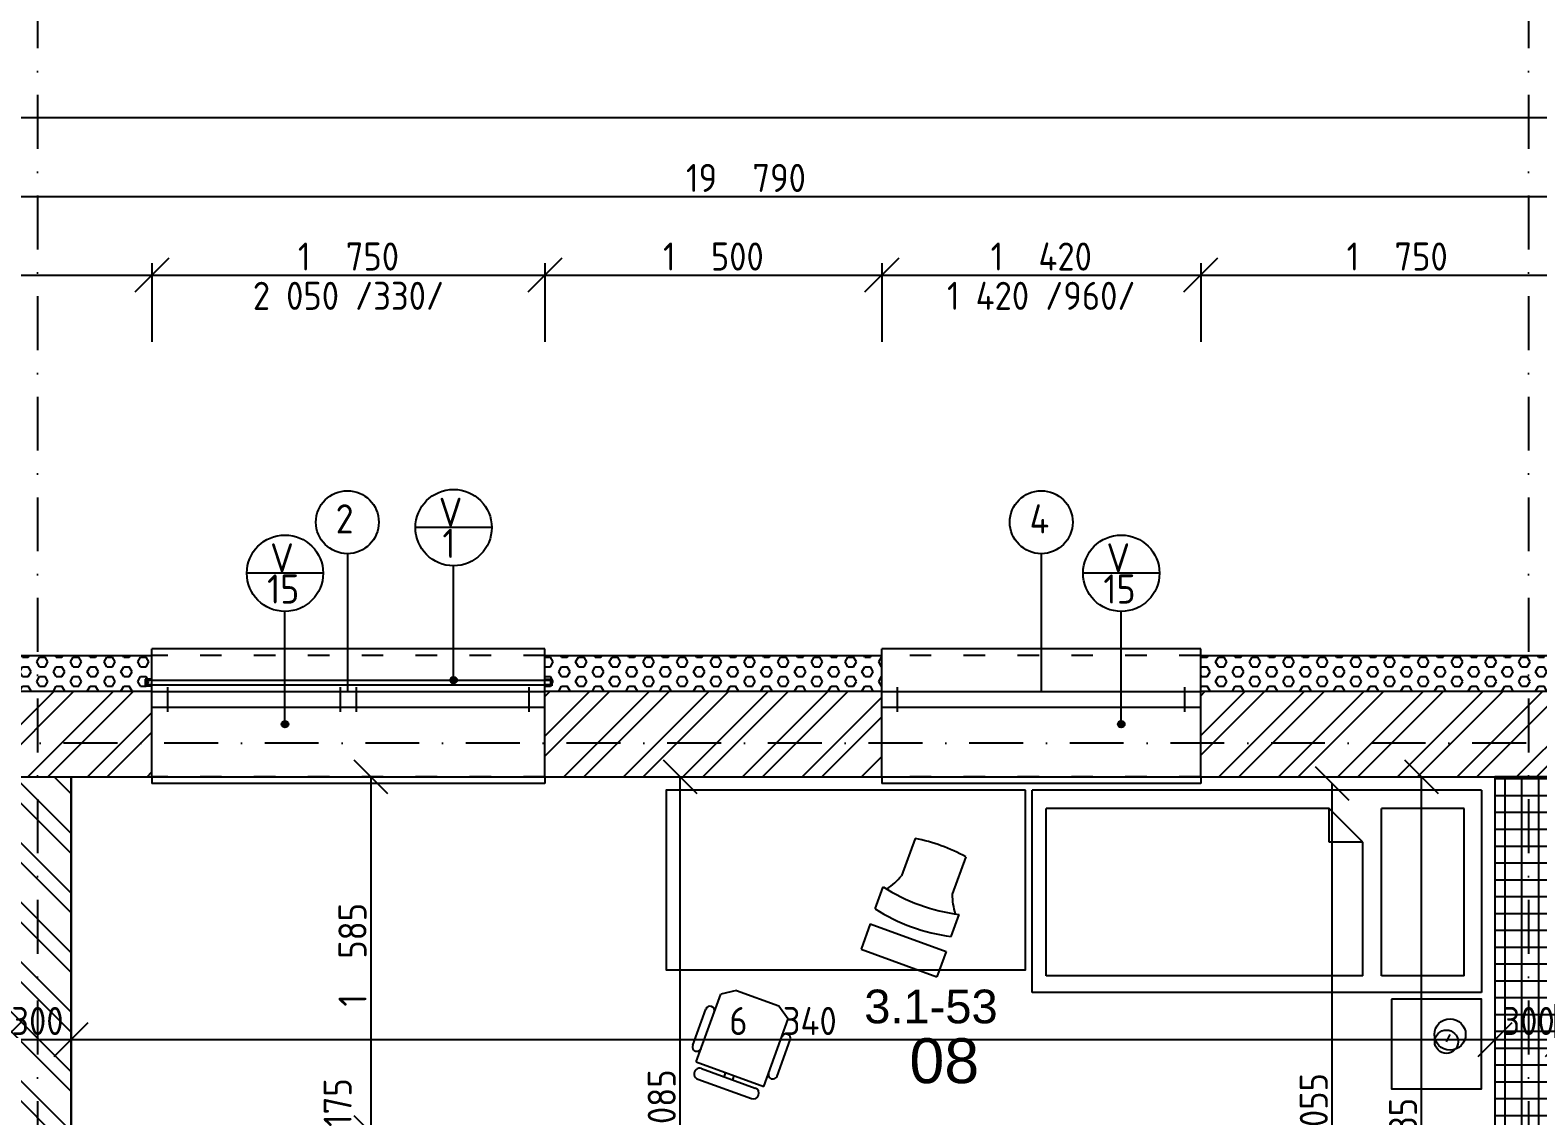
# Model space of a CAD drawing. Extents: x 4511820 to 5180432, y -1526536 to -944957.
# Drawn here: x 5014158 to 5020872, y -1157624 to -1152789 of the extents above; entities that cross this region are included whole.
import ezdxf

# ---------------------------------------------------------------- set-up
doc = ezdxf.new("R2010")
doc.units = 0
doc.header["$MEASUREMENT"] = 0
doc.linetypes.add('ACAD_ISO03W100', pattern=[30, 12, -18])
doc.linetypes.add('BODKOCIARKOVANA_3', pattern=[5.6, 3, -1.3, 0, -1.3])
doc.layers.get('0').update_dxf_attribs({"linetype": 'CONTINUOUS'})
doc.layers.get('Defpoints').update_dxf_attribs({"color": 61, "linetype": 'CONTINUOUS'})
for name, color, linetype in [('KÓTY', 4, 'CONTINUOUS'), ('MÚRY', 1, 'CONTINUOUS'), ('OKNÁ', 143, 'CONTINUOUS'), ('osi', 253, 'CONTINUOUS'), ('Plochy', 41, 'CONTINUOUS'), ('POPIS', 7, 'CONTINUOUS'), ('TENKÁ', 7, 'CONTINUOUS'), ('ZARIADENIE', 47, 'CONTINUOUS'), ('ŠRAFY', 82, 'CONTINUOUS')]:
    doc.layers.add(name, color=color, linetype=linetype)
doc.styles.add('ARIAL', font='arial.ttf')
doc.styles.add('STYLE1', font='isocp.shx')
doc.dimstyles.new('STANDARD-50', dxfattribs={"dimtxt": 125, "dimasz": 150, "dimexe": 10, "dimexo": 200, "dimgap": 20, "dimtad": 1, "dimdsep": 46, "dimlunit": 6, "dimtxsty": 'STYLE1', "dimblk1": 'OBLIQUE', "dimblk2": 'OBLIQUE', "dimsah": 1, "dimcen": 2.5, "dimse1": 1, "dimse2": 1, "dimadec": 0, "dimazin": 0, "dimtfac": 1, "dimtmove": 1, "dimatfit": 3, "dimldrblk": 'OBLIQUE', "dimfxl": 1, "dimtolj": 1, "dimtzin": 0, "dimarcsym": 0})
pattern_1 = [(45, (584112, 91563.12), (-132.5825215, 132.5825215), []), (45, (584200.39, 91563.12), (-132.5825215, 132.5825215), [])]

# ---------------------------------------------------------------- blocks, each defined once
blk = doc.blocks.new('_OBLIQUE')
at = {"color": 0, "linetype": 'ByBlock'}
blk.add_line((-0.5, -0.5), (0.5, 0.5), dxfattribs=at)
blk = doc.blocks.new('*D12985')
at = {"layer": 'Defpoints', "color": 0}
for p in [(5027241, -1152609.2), (4994251, -1153179.6), (4994251, -1153179.6)]:
    blk.add_point(p, dxfattribs=at)
at = {"layer": 'KÓTY', "color": 0, "lineweight": -2}
blk.add_line((5027241, -1153179.6), (4994251, -1153179.6), dxfattribs=at)
at = {"layer": 'KÓTY', "color": 0, "linetype": 'ByBlock', "lineweight": -2, "xscale": 150, "yscale": 150, "zscale": 150, "rotation": 180}
blk.add_blockref('_OBLIQUE', (4994251, -1153179.6), dxfattribs=at)
at = {"layer": 'KÓTY', "color": 0, "linetype": 'ByBlock', "lineweight": -2, "xscale": 150, "yscale": 150, "zscale": 150}
blk.add_blockref('_OBLIQUE', (5027241, -1153179.6), dxfattribs=at)
at = {"layer": 'KÓTY', "color": 0, "insert": (5010746, -1153097.1), "char_height": 125, "attachment_point": 5, "style": 'STYLE1'}
blk.add_mtext('\\A1;32ﾠ990', dxfattribs=at)
blk = doc.blocks.new('*D12986')
at = {"layer": 'Defpoints', "color": 0}
for p in [(5027241, -1153529.6), (5007451, -1155734.2), (5027241, -1155734.2)]:
    blk.add_point(p, dxfattribs=at)
at = {"layer": 'KÓTY', "color": 0, "lineweight": -2}
blk.add_line((5007451, -1153529.6), (5027241, -1153529.6), dxfattribs=at)
at = {"layer": 'KÓTY', "color": 0, "linetype": 'ByBlock', "lineweight": -2, "xscale": 150, "yscale": 150, "zscale": 150, "rotation": 180}
blk.add_blockref('_OBLIQUE', (5007451, -1153529.6), dxfattribs=at)
at = {"layer": 'KÓTY', "color": 0, "linetype": 'ByBlock', "lineweight": -2, "xscale": 150, "yscale": 150, "zscale": 150}
blk.add_blockref('_OBLIQUE', (5027241, -1153529.6), dxfattribs=at)
at = {"layer": 'KÓTY', "color": 0, "insert": (5017346, -1153447.1), "char_height": 125, "attachment_point": 5, "style": 'STYLE1'}
blk.add_mtext('\\A1;19ﾠ790', dxfattribs=at)
blk = doc.blocks.new('*D13001')
at = {"layer": 'Defpoints', "color": 0}
for p in [(5014701, -1153879.6), (5012871, -1155734.2), (5014701, -1155734.2)]:
    blk.add_point(p, dxfattribs=at)
at = {"layer": 'KÓTY', "color": 0, "lineweight": -2}
blk.add_line((5012871, -1153879.6), (5014701, -1153879.6), dxfattribs=at)
at = {"layer": 'KÓTY', "color": 0, "linetype": 'ByBlock', "lineweight": -2, "xscale": 150, "yscale": 150, "zscale": 150, "rotation": 180}
blk.add_blockref('_OBLIQUE', (5012871, -1153879.6), dxfattribs=at)
at = {"layer": 'KÓTY', "color": 0, "linetype": 'ByBlock', "lineweight": -2, "xscale": 150, "yscale": 150, "zscale": 150}
blk.add_blockref('_OBLIQUE', (5014701, -1153879.6), dxfattribs=at)
at = {"layer": 'KÓTY', "color": 0, "insert": (5013786, -1153797.1), "char_height": 125, "attachment_point": 5, "style": 'STYLE1'}
blk.add_mtext('\\A1;1ﾠ830', dxfattribs=at)
blk = doc.blocks.new('*D13002')
at = {"layer": 'Defpoints', "color": 0}
for p in [(5016451, -1153879.6), (5014701, -1155734.2), (5016451, -1155734.2)]:
    blk.add_point(p, dxfattribs=at)
at = {"layer": 'KÓTY', "color": 0, "lineweight": -2}
blk.add_line((5014701, -1153879.6), (5016451, -1153879.6), dxfattribs=at)
at = {"layer": 'KÓTY', "color": 0, "linetype": 'ByBlock', "lineweight": -2, "xscale": 150, "yscale": 150, "zscale": 150, "rotation": 180}
blk.add_blockref('_OBLIQUE', (5014701, -1153879.6), dxfattribs=at)
at = {"layer": 'KÓTY', "color": 0, "linetype": 'ByBlock', "lineweight": -2, "xscale": 150, "yscale": 150, "zscale": 150}
blk.add_blockref('_OBLIQUE', (5016451, -1153879.6), dxfattribs=at)
at = {"layer": 'KÓTY', "color": 0, "insert": (5015576, -1153797.1), "char_height": 125, "attachment_point": 5, "style": 'STYLE1'}
blk.add_mtext('\\A1;1ﾠ750', dxfattribs=at)
blk = doc.blocks.new('*D13003')
at = {"layer": 'Defpoints', "color": 0}
for p in [(5017951, -1153879.6), (5016451, -1155734.2), (5017951, -1155734.2)]:
    blk.add_point(p, dxfattribs=at)
at = {"layer": 'KÓTY', "color": 0, "lineweight": -2}
blk.add_line((5016451, -1153879.6), (5017951, -1153879.6), dxfattribs=at)
at = {"layer": 'KÓTY', "color": 0, "linetype": 'ByBlock', "lineweight": -2, "xscale": 150, "yscale": 150, "zscale": 150, "rotation": 180}
blk.add_blockref('_OBLIQUE', (5016451, -1153879.6), dxfattribs=at)
at = {"layer": 'KÓTY', "color": 0, "linetype": 'ByBlock', "lineweight": -2, "xscale": 150, "yscale": 150, "zscale": 150}
blk.add_blockref('_OBLIQUE', (5017951, -1153879.6), dxfattribs=at)
at = {"layer": 'KÓTY', "color": 0, "insert": (5017201, -1153797.1), "char_height": 125, "attachment_point": 5, "style": 'STYLE1'}
blk.add_mtext('\\A1;1ﾠ500', dxfattribs=at)
blk = doc.blocks.new('*D13004')
at = {"layer": 'Defpoints', "color": 0}
for p in [(5019371, -1153879.6), (5017951, -1155734.2), (5019371, -1155734.2)]:
    blk.add_point(p, dxfattribs=at)
at = {"layer": 'KÓTY', "color": 0, "lineweight": -2}
blk.add_line((5017951, -1153879.6), (5019371, -1153879.6), dxfattribs=at)
at = {"layer": 'KÓTY', "color": 0, "linetype": 'ByBlock', "lineweight": -2, "xscale": 150, "yscale": 150, "zscale": 150, "rotation": 180}
blk.add_blockref('_OBLIQUE', (5017951, -1153879.6), dxfattribs=at)
at = {"layer": 'KÓTY', "color": 0, "linetype": 'ByBlock', "lineweight": -2, "xscale": 150, "yscale": 150, "zscale": 150}
blk.add_blockref('_OBLIQUE', (5019371, -1153879.6), dxfattribs=at)
at = {"layer": 'KÓTY', "color": 0, "insert": (5018661, -1153797.1), "char_height": 125, "attachment_point": 5, "style": 'STYLE1'}
blk.add_mtext('\\A1;1ﾠ420', dxfattribs=at)
blk = doc.blocks.new('*D13005')
at = {"layer": 'Defpoints', "color": 0}
for p in [(5021121, -1153879.6), (5019371, -1155734.2), (5021121, -1155734.2)]:
    blk.add_point(p, dxfattribs=at)
at = {"layer": 'KÓTY', "color": 0, "lineweight": -2}
blk.add_line((5019371, -1153879.6), (5021121, -1153879.6), dxfattribs=at)
at = {"layer": 'KÓTY', "color": 0, "linetype": 'ByBlock', "lineweight": -2, "xscale": 150, "yscale": 150, "zscale": 150, "rotation": 180}
blk.add_blockref('_OBLIQUE', (5019371, -1153879.6), dxfattribs=at)
at = {"layer": 'KÓTY', "color": 0, "linetype": 'ByBlock', "lineweight": -2, "xscale": 150, "yscale": 150, "zscale": 150}
blk.add_blockref('_OBLIQUE', (5021121, -1153879.6), dxfattribs=at)
at = {"layer": 'KÓTY', "color": 0, "insert": (5020246, -1153797.1), "char_height": 125, "attachment_point": 5, "style": 'STYLE1'}
blk.add_mtext('\\A1;1ﾠ750', dxfattribs=at)
blk = doc.blocks.new('JEDNOPOSTEL')
at = {"layer": 'ZARIADENIE', "ltscale": 0.25}
for p, q in [((4449069, -1322230.2), (4447069, -1322230.2)), ((4447069, -1323130.2), (4447069, -1322230.2)), ((4449069, -1322230.2), (4449069, -1323130.2)), ((4449069, -1323130.2), (4447069, -1323130.2)), ((4448913, -1323349.6), (4448929.1, -1323317.4))]:
    blk.add_line(p, q, dxfattribs=at)
at = {"layer": 'ZARIADENIE', "color": 76, "ltscale": 0.25}
for p, q in [((4448390.6, -1322311.3), (4447130.6, -1322311.3)), ((4447130.6, -1323056.9), (4447130.6, -1322311.3)), ((4448540.6, -1322461.3), (4448390.6, -1322311.3)), ((4448390.6, -1322461.3), (4448390.6, -1322311.3)), ((4448992.6, -1322311.3), (4448623.3, -1322311.3)), ((4448623.3, -1323056.9), (4448623.3, -1322311.3)), ((4448992.6, -1323056.9), (4448992.6, -1322311.3)), ((4448540.6, -1322461.3), (4448390.6, -1322461.3)), ((4448540.6, -1323056.9), (4448540.6, -1322461.3)), ((4448540.6, -1323056.9), (4447130.6, -1323056.9)), ((4448992.6, -1323056.9), (4448623.3, -1323056.9))]:
    blk.add_line(p, q, dxfattribs=at)
at = {"layer": 'ZARIADENIE'}
blk.add_lwpolyline([(4448669, -1323160.2), (4448669, -1323560.2), (4449069, -1323560.2), (4449069, -1323160.2)], close=True, dxfattribs=at)
at = {"layer": 'ZARIADENIE', "ltscale": 0.25}
for centre, radius in [((4448929.1, -1323317.4), 69.7), ((4448913, -1323349.6), 51.9)]:
    blk.add_circle(centre, radius, dxfattribs=at)
blk = doc.blocks.new('*D18758')
at = {"layer": 'Defpoints', "color": 0}
for p in [(5014041, -1157284), (5014341, -1157284), (5014341, -1157284)]:
    blk.add_point(p, dxfattribs=at)
at = {"layer": 'KÓTY', "color": 0, "lineweight": -2}
blk.add_line((5014041, -1157284), (5014341, -1157284), dxfattribs=at)
at = {"layer": 'KÓTY', "color": 0, "linetype": 'ByBlock', "lineweight": -2, "xscale": 150, "yscale": 150, "zscale": 150, "rotation": 180}
blk.add_blockref('_OBLIQUE', (5014041, -1157284), dxfattribs=at)
at = {"layer": 'KÓTY', "color": 0, "linetype": 'ByBlock', "lineweight": -2, "xscale": 150, "yscale": 150, "zscale": 150}
blk.add_blockref('_OBLIQUE', (5014341, -1157284), dxfattribs=at)
at = {"layer": 'KÓTY', "color": 0, "insert": (5014191, -1157201.5), "char_height": 125, "attachment_point": 5, "style": 'STYLE1'}
blk.add_mtext('\\A1;300', dxfattribs=at)
blk = doc.blocks.new('*D18759')
at = {"layer": 'Defpoints', "color": 0}
for p in [(5014341, -1157284), (5020681, -1157284), (5020681, -1157284)]:
    blk.add_point(p, dxfattribs=at)
at = {"layer": 'KÓTY', "color": 0, "lineweight": -2}
blk.add_line((5014341, -1157284), (5020681, -1157284), dxfattribs=at)
at = {"layer": 'KÓTY', "color": 0, "linetype": 'ByBlock', "lineweight": -2, "xscale": 150, "yscale": 150, "zscale": 150, "rotation": 180}
blk.add_blockref('_OBLIQUE', (5014341, -1157284), dxfattribs=at)
at = {"layer": 'KÓTY', "color": 0, "linetype": 'ByBlock', "lineweight": -2, "xscale": 150, "yscale": 150, "zscale": 150}
blk.add_blockref('_OBLIQUE', (5020681, -1157284), dxfattribs=at)
at = {"layer": 'KÓTY', "color": 0, "insert": (5017511, -1157201.5), "char_height": 125, "attachment_point": 5, "style": 'STYLE1'}
blk.add_mtext('\\A1;6ﾠ340', dxfattribs=at)
blk = doc.blocks.new('*D18760')
at = {"layer": 'Defpoints', "color": 0}
for p in [(5020681, -1157284), (5020981, -1157284), (5020981, -1157284)]:
    blk.add_point(p, dxfattribs=at)
at = {"layer": 'KÓTY', "color": 0, "lineweight": -2}
blk.add_line((5020681, -1157284), (5020981, -1157284), dxfattribs=at)
at = {"layer": 'KÓTY', "color": 0, "linetype": 'ByBlock', "lineweight": -2, "xscale": 150, "yscale": 150, "zscale": 150, "rotation": 180}
blk.add_blockref('_OBLIQUE', (5020681, -1157284), dxfattribs=at)
at = {"layer": 'KÓTY', "color": 0, "linetype": 'ByBlock', "lineweight": -2, "xscale": 150, "yscale": 150, "zscale": 150}
blk.add_blockref('_OBLIQUE', (5020981, -1157284), dxfattribs=at)
at = {"layer": 'KÓTY', "color": 0, "insert": (5020831, -1157201.5), "char_height": 125, "attachment_point": 5, "style": 'STYLE1'}
blk.add_mtext('\\A1;300', dxfattribs=at)
blk = doc.blocks.new('*D18891')
at = {"layer": 'Defpoints', "color": 0}
for p in [(5015676.5, -1157699.2), (5015866, -1157699.2), (5015866, -1157874.2)]:
    blk.add_point(p, dxfattribs=at)
at = {"layer": 'KÓTY', "color": 0, "lineweight": -2}
blk.add_line((5015676.5, -1157874.2), (5015676.5, -1157699.2), dxfattribs=at)
at = {"layer": 'KÓTY', "color": 0, "linetype": 'ByBlock', "lineweight": -2, "xscale": 150, "yscale": 150, "zscale": 150}
for p, rotation in [((5015676.5, -1157699.2), 90), ((5015676.5, -1157874.2), 270)]:
    blk.add_blockref('_OBLIQUE', p, dxfattribs=dict(at, rotation=rotation))
at = {"layer": 'KÓTY', "color": 0, "insert": (5015527.5, -1157565), "char_height": 125, "attachment_point": 5, "rotation": 90, "style": 'STYLE1'}
blk.add_mtext('\\A1;175', dxfattribs=at)
blk = doc.blocks.new('*D18892')
at = {"layer": 'Defpoints', "color": 0}
for p in [(5015676.5, -1156114.2), (5016041, -1156114.2), (5016041, -1157699.2)]:
    blk.add_point(p, dxfattribs=at)
at = {"layer": 'KÓTY', "color": 0, "lineweight": -2}
blk.add_line((5015676.5, -1157699.2), (5015676.5, -1156114.2), dxfattribs=at)
at = {"layer": 'KÓTY', "color": 0, "linetype": 'ByBlock', "lineweight": -2, "xscale": 150, "yscale": 150, "zscale": 150}
for p, rotation in [((5015676.5, -1156114.2), 90), ((5015676.5, -1157699.2), 270)]:
    blk.add_blockref('_OBLIQUE', p, dxfattribs=dict(at, rotation=rotation))
at = {"layer": 'KÓTY', "color": 0, "insert": (5015594, -1156906.7), "char_height": 125, "attachment_point": 5, "rotation": 90, "style": 'STYLE1'}
blk.add_mtext('\\A1;1ﾠ585', dxfattribs=at)
blk = doc.blocks.new('*D18911')
at = {"layer": 'Defpoints', "color": 0}
for p in [(5017053.5, -1156114.2), (5018661, -1156114.2), (5018681, -1159199.2)]:
    blk.add_point(p, dxfattribs=at)
at = {"layer": 'KÓTY', "color": 0, "lineweight": -2}
blk.add_line((5017053.5, -1159199.2), (5017053.5, -1156114.2), dxfattribs=at)
at = {"layer": 'KÓTY', "color": 0, "linetype": 'ByBlock', "lineweight": -2, "xscale": 150, "yscale": 150, "zscale": 150}
for p, rotation in [((5017053.5, -1156114.2), 90), ((5017053.5, -1159199.2), 270)]:
    blk.add_blockref('_OBLIQUE', p, dxfattribs=dict(at, rotation=rotation))
at = {"layer": 'KÓTY', "color": 0, "insert": (5016971, -1157656.7), "char_height": 125, "attachment_point": 5, "rotation": 90, "style": 'STYLE1'}
blk.add_mtext('\\A1;3ﾠ085', dxfattribs=at)
blk = doc.blocks.new('*D18924')
at = {"layer": 'Defpoints', "color": 0}
for p in [(5020354.5, -1156114.2), (5020681, -1156114.2), (5020681, -1159449.2)]:
    blk.add_point(p, dxfattribs=at)
at = {"layer": 'KÓTY', "color": 0, "lineweight": -2}
blk.add_line((5020354.5, -1159449.2), (5020354.5, -1156114.2), dxfattribs=at)
at = {"layer": 'KÓTY', "color": 0, "linetype": 'ByBlock', "lineweight": -2, "xscale": 150, "yscale": 150, "zscale": 150}
for p, rotation in [((5020354.5, -1156114.2), 90), ((5020354.5, -1159449.2), 270)]:
    blk.add_blockref('_OBLIQUE', p, dxfattribs=dict(at, rotation=rotation))
at = {"layer": 'KÓTY', "color": 0, "insert": (5020272, -1157781.7), "char_height": 125, "attachment_point": 5, "rotation": 90, "style": 'STYLE1'}
blk.add_mtext('\\A1;3ﾠ335', dxfattribs=at)
blk = doc.blocks.new('*D18930')
at = {"layer": 'Defpoints', "color": 0}
for p in [(5018681, -1156144.2), (5019957, -1156144.2), (5018681, -1159199.2)]:
    blk.add_point(p, dxfattribs=at)
at = {"layer": 'KÓTY', "color": 0, "lineweight": -2}
blk.add_line((5019957, -1159199.2), (5019957, -1156144.2), dxfattribs=at)
at = {"layer": 'KÓTY', "color": 0, "linetype": 'ByBlock', "lineweight": -2, "xscale": 150, "yscale": 150, "zscale": 150}
for p, rotation in [((5019957, -1156144.2), 90), ((5019957, -1159199.2), 270)]:
    blk.add_blockref('_OBLIQUE', p, dxfattribs=dict(at, rotation=rotation))
at = {"layer": 'KÓTY', "color": 0, "insert": (5019874.5, -1157671.7), "char_height": 125, "attachment_point": 5, "rotation": 90, "style": 'STYLE1'}
blk.add_mtext('\\A1;3ﾠ055', dxfattribs=at)

msp = doc.modelspace()

# ---------------------------------------------------------------- hatches: boundary and pattern name
at = {"layer": 'TENKÁ'}
h = msp.add_hatch(color=256, dxfattribs=at)
h.dxf.hatch_style = 1
h.paths.add_polyline_path([(5014701, -1155704.191), (5014676, -1155704.191), (5014676, -1155684.191), (5014701, -1155684.191), (5014701, -1155679.191), (5014671, -1155679.191), (5014671, -1155709.191), (5014701, -1155709.191)])
h = msp.add_hatch(color=256, dxfattribs=at)
h.dxf.hatch_style = 1
h.paths.add_polyline_path([(5016044, -1155669.191, 2.41421356), (5016059, -1155684.191, 0.41421356)])
h = msp.add_hatch(color=256, dxfattribs=at)
h.dxf.hatch_style = 1
h.paths.add_polyline_path([(5016451, -1155704.191), (5016476, -1155704.191), (5016476, -1155684.191), (5016451, -1155684.191), (5016451, -1155679.191), (5016481, -1155679.191), (5016481, -1155709.191), (5016451, -1155709.191)])
h = msp.add_hatch(color=256, dxfattribs=at)
h.dxf.hatch_style = 1
h.paths.add_polyline_path([(5015293.266, -1155864.865, 2.41421356), (5015308.266, -1155879.865, 0.41421356)])
h = msp.add_hatch(color=256, dxfattribs=at)
h.dxf.hatch_style = 1
h.paths.add_polyline_path([(5019017.266, -1155864.865, 2.41421356), (5019032.266, -1155879.865, 0.41421356)])
at = {"layer": 'ŠRAFY'}
h = msp.add_hatch(dxfattribs=at)
h.set_pattern_fill('HEX', color=256, scale=200)
h.paths.add_polyline_path([(5012871, -1155574.191), (5012871, -1155734.191), (5014701, -1155734.191), (5014701, -1155574.191)])
h = msp.add_hatch(dxfattribs=at)
h.set_pattern_fill('HEX', color=256, scale=200)
h.paths.add_polyline_path([(5017951, -1155574.191), (5016451, -1155574.191), (5016451, -1155734.191), (5017951, -1155734.191)])
h = msp.add_hatch(dxfattribs=at)
h.set_pattern_fill('HEX', color=256, scale=200)
h.paths.add_polyline_path([(5021161, -1155574.191), (5019371, -1155574.191), (5019371, -1155734.191), (5021121, -1155734.191), (5021161, -1155734.191)])
h = msp.add_hatch(dxfattribs=at)
h.set_pattern_fill('ANSI32', color=256, scale=500)
h.set_pattern_definition(pattern_1)
h.paths.add_polyline_path([(5014701, -1155804.191), (5014701, -1155734.191), (5012871, -1155734.191), (5012871, -1155804.191), (5012871, -1156114.191), (5014041, -1156114.191), (5014341, -1156114.191), (5014701, -1156114.191)])
h = msp.add_hatch(dxfattribs=at)
h.set_pattern_fill('ANSI32', color=256, scale=500)
h.set_pattern_definition(pattern_1)
h.paths.add_polyline_path([(5016451, -1155804.191), (5016451, -1156114.191), (5017951, -1156114.191), (5017951, -1155804.191), (5017951, -1155734.191), (5016451, -1155734.191)])
h = msp.add_hatch(dxfattribs=at)
h.set_pattern_fill('ANSI32', color=256, scale=500)
h.set_pattern_definition(pattern_1)
h.paths.add_polyline_path([(5019371, -1155734.191), (5019371, -1155804.191), (5019371, -1156114.191), (5020681, -1156114.191), (5020981, -1156114.191), (5021121, -1156114.191), (5021121, -1155734.191)])
h = msp.add_hatch(dxfattribs=at)
h.set_pattern_fill('ANSI32', color=256, scale=500, angle=90)
h.set_pattern_definition([(135, (515810.9, 44482.1), (-132.5825215, -132.5825215), []), (135, (515810.9, 44570.48), (-132.5825215, -132.5825215), [])])
h.paths.add_polyline_path([(5014341, -1157874.191), (5014341, -1157699.191), (5014341, -1156114.191), (5014041, -1156114.191), (5014041, -1158259.191), (5014041, -1158374.191), (5014041, -1159749.191), (5014041, -1159864.191), (5014341, -1159864.191), (5014341, -1159749.191), (5014341, -1158904.191), (5014341, -1158789.191)])
at = {"layer": 'ŠRAFY', "ltscale": 0.25}
h = msp.add_hatch(dxfattribs=at)
h.set_pattern_fill('ANSI37', color=256, scale=600, angle=45)
h.set_pattern_definition([(90, (-3307273.674, 668852.734), (-75, 1e-14), []), (180, (-3307273.674, 668852.734), (-1e-14, -75), [])])
h.paths.add_polyline_path([(5020681, -1159564.191), (5020681, -1159614.191), (5020981, -1159614.191), (5020981, -1159499.191), (5020981, -1158729.191), (5020981, -1158614.191), (5020981, -1156114.191), (5020681, -1156114.191), (5020681, -1159449.191)])

# ---------------------------------------------------------------- linework, layer by layer
at = {"layer": 'KÓTY', "ltscale": 0.25}
for p, q in [((5014701, -1153826.244), (5014701, -1154176.244)), ((5016451, -1153826.244), (5016451, -1154176.244)), ((5017951, -1153826.244), (5017951, -1154176.244)), ((5019371, -1153826.244), (5019371, -1154176.244))]:
    msp.add_line(p, q, dxfattribs=at)
at = {"layer": 'MÚRY'}
for p, q in [((5012871, -1155574.191), (5014701, -1155574.191)), ((5014701, -1156114.191), (5014701, -1155574.191)), ((5016451, -1155574.191), (5017951, -1155574.191)), ((5016451, -1156114.191), (5016451, -1155574.191)), ((5017951, -1156114.191), (5017951, -1155574.191)), ((5019371, -1155574.191), (5021181, -1155574.191)), ((5019371, -1156114.191), (5019371, -1155574.191)), ((5014341, -1156114.191), (5014701, -1156114.191)), ((5014341, -1156114.191), (5014341, -1157699.191)), ((5016451, -1156114.191), (5017951, -1156114.191)), ((5019371, -1156114.191), (5020681, -1156114.191)), ((5020681, -1156114.191), (5020681, -1159449.191))]:
    msp.add_line(p, q, dxfattribs=at)
at = {"layer": 'OKNÁ', "ltscale": 0.25}
for p, q in [((5015571, -1155120.338), (5015571, -1155734.191)), ((5018661, -1155120.338), (5018661, -1155734.191)), ((5014701, -1155684.191), (5016451, -1155684.191)), ((5014701, -1155704.191), (5016451, -1155704.191)), ((5014701, -1155704.191), (5016451, -1155704.191)), ((5014701, -1155734.191), (5016451, -1155734.191)), ((5014771, -1155824.191), (5014771, -1155714.191)), ((5014771, -1155824.191), (5014771, -1155714.191)), ((5015541, -1155824.191), (5015541, -1155714.191)), ((5015541, -1155824.191), (5015541, -1155714.191)), ((5015611, -1155824.191), (5015611, -1155714.191)), ((5015611, -1155824.191), (5015611, -1155714.191)), ((5016381, -1155824.191), (5016381, -1155714.191)), ((5016381, -1155824.191), (5016381, -1155714.191)), ((5017951, -1155734.191), (5019371, -1155734.191)), ((5018021, -1155824.191), (5018021, -1155714.191)), ((5018021, -1155824.191), (5018021, -1155714.191)), ((5019301, -1155824.191), (5019301, -1155714.191)), ((5019301, -1155824.191), (5019301, -1155714.191)), ((5014701, -1155804.191), (5016451, -1155804.191)), ((5017951, -1155804.191), (5019371, -1155804.191))]:
    msp.add_line(p, q, dxfattribs=at)
for centre in [(5015571, -1154980.338), (5018661, -1154980.338)]:
    msp.add_circle(centre, 140, dxfattribs=at)
at = {"layer": 'osi', "linetype": 'BODKOCIARKOVANA_3', "ltscale": 80}
for p, q in [((5014191, -1134257), (5014191, -1171774.191)), ((5020831, -1134257), (5020831, -1171774.191)), ((5041881, -1155964.191), (4978211, -1155964.191))]:
    msp.add_line(p, q, dxfattribs=at)
at = {"layer": 'Plochy'}
msp.add_lwpolyline([(5014341, -1156114.191), (5020681, -1156114.191), (5020681, -1159449.191), (5018681, -1159449.191), (5018681, -1159199.191), (5016041, -1159199.191), (5016041, -1157699.191), (5014341, -1157699.191)], close=True, dxfattribs=at)
at = {"layer": 'TENKÁ', "ltscale": 0.25}
for p, q in [((5016214, -1155004.355), (5015874, -1155004.355)), ((5015463.266, -1155207.462), (5015123.266, -1155207.462)), ((5016044, -1155684.191), (5016044, -1155174.355)), ((5019187.266, -1155207.462), (5018847.266, -1155207.462)), ((5015293.266, -1155879.865), (5015293.266, -1155377.462)), ((5019017.266, -1155879.865), (5019017.266, -1155377.462)), ((5016451, -1155544.191), (5014701, -1155544.191)), ((5014701, -1155574.191), (5014701, -1155544.191)), ((5016451, -1155574.191), (5016451, -1155544.191)), ((5019371, -1155544.191), (5017951, -1155544.191)), ((5017951, -1155574.191), (5017951, -1155544.191)), ((5019371, -1155574.191), (5019371, -1155544.191)), ((5014701, -1156114.191), (5014701, -1156144.191)), ((5016451, -1156144.191), (5014701, -1156144.191)), ((5016451, -1156114.191), (5016451, -1156144.191)), ((5017951, -1156114.191), (5017951, -1156144.191)), ((5019371, -1156144.191), (5017951, -1156144.191)), ((5019371, -1156114.191), (5019371, -1156144.191))]:
    msp.add_line(p, q, dxfattribs=at)
at = {"layer": 'TENKÁ', "linetype": 'ACAD_ISO03W100', "ltscale": 8}
for p, q in [((5016451, -1155574.191), (5014701, -1155574.191)), ((5019371, -1155574.191), (5017951, -1155574.191)), ((5016451, -1156114.191), (5014701, -1156114.191)), ((5019371, -1156114.191), (5017951, -1156114.191))]:
    msp.add_line(p, q, dxfattribs=at)
at = {"layer": 'TENKÁ'}
for p, q in [((5014701, -1155679.191), (5014671, -1155679.191)), ((5014671, -1155679.191), (5014671, -1155709.191)), ((5014701, -1155704.191), (5014671, -1155704.191)), ((5014701, -1155684.191), (5014676, -1155684.191)), ((5014676, -1155684.191), (5014676, -1155704.191)), ((5014676, -1155704.191), (5014701, -1155704.191)), ((5016451, -1155679.191), (5016481, -1155679.191)), ((5016451, -1155684.191), (5016476, -1155684.191)), ((5016451, -1155704.191), (5016481, -1155704.191)), ((5016476, -1155704.191), (5016451, -1155704.191)), ((5016476, -1155684.191), (5016476, -1155704.191)), ((5016481, -1155679.191), (5016481, -1155709.191)), ((5014701, -1155734.191), (5012871, -1155734.191)), ((5014671, -1155709.191), (5014701, -1155709.191)), ((5016481, -1155709.191), (5016451, -1155709.191)), ((5017951, -1155734.191), (5016451, -1155734.191)), ((5021181, -1155734.191), (5019371, -1155734.191)), ((5014041, -1156114.191), (5014341, -1156114.191)), ((5020981, -1156114.191), (5020681, -1156114.191))]:
    msp.add_line(p, q, dxfattribs=at)
at = {"layer": 'TENKÁ', "ltscale": 0.25}
for centre in [(5016044, -1155004.355), (5015293.266, -1155207.462), (5019017.266, -1155207.462)]:
    msp.add_circle(centre, 170, dxfattribs=at)
at = {"layer": 'TENKÁ'}
for centre in [(5016044, -1155684.191), (5015293.266, -1155879.865), (5019017.266, -1155879.865)]:
    msp.add_circle(centre, 15, dxfattribs=at)
at = {"layer": 'ZARIADENIE', "color": 8, "ltscale": 0.25}
for p, q in [((5018099.58, -1156388.39), (5018039.059, -1156554.668)), ((5018325.106, -1156470.475), (5018264.586, -1156636.752)), ((5017921.452, -1156702.362), (5017957.292, -1156603.893)), ((5017899.384, -1156769.041), (5017858.342, -1156881.804)), ((5017899.384, -1156769.041), (5018237.674, -1156892.168)), ((5018259.742, -1156825.489), (5018295.581, -1156727.021)), ((5017858.342, -1156881.804), (5018196.631, -1157004.931)), ((5018237.674, -1156892.168), (5018196.631, -1157004.931))]:
    msp.add_line(p, q, dxfattribs=at)
at = {"layer": 'ZARIADENIE', "color": 33, "ltscale": 0.25}
for p, q in [((5017124.518, -1157383.07), (5017233.965, -1157082.368)), ((5017304.027, -1157065.302), (5017233.965, -1157082.368)), ((5017304.027, -1157065.302), (5017491.966, -1157133.706)), ((5017108.67, -1157309.661), (5017167.255, -1157148.701)), ((5017491.966, -1157133.706), (5017534.666, -1157191.815)), ((5017425.22, -1157492.516), (5017534.666, -1157191.815)), ((5017484.547, -1157446.469), (5017543.132, -1157285.509)), ((5017124.518, -1157383.07), (5017425.22, -1157492.516)), ((5017148.493, -1157413.079), (5017387.564, -1157500.094)), ((5017249.235, -1157449.746), (5017256.075, -1157430.953)), ((5017286.822, -1157463.427), (5017293.663, -1157444.633)), ((5017131.392, -1157460.064), (5017370.463, -1157547.079))]:
    msp.add_line(p, q, dxfattribs=at)
at = {"layer": 'ZARIADENIE'}
msp.add_lwpolyline([(5018591, -1156174.191), (5016991, -1156174.191), (5016991, -1156974.191), (5018591, -1156974.191)], close=True, dxfattribs=at)
at = {"layer": 'ZARIADENIE', "color": 8, "ltscale": 0.25}
for centre, radius, start, end in [((5017934.905, -1157191.685), 820, 61.5850319, 78.4149681), ((5017829.433, -1156384.217), 270.179, 301.9719025, 320.8849629), ((5018400.053, -1155913.703), 820, 237.3196165, 262.6803835), ((5018534.732, -1156640.925), 270.179, 179.1150371, 198.0280976), ((5018364.213, -1156012.172), 820, 237.3196165, 262.6803835)]:
    msp.add_arc(centre, radius, start, end, dxfattribs=at)
at = {"layer": 'ZARIADENIE', "color": 33, "ltscale": 0.25}
for centre, radius, start, end in [((5017186.048, -1157155.541), 20, 340, 160), ((5017127.464, -1157316.501), 20, 160, 340), ((5017524.338, -1157278.668), 20, 340, 160), ((5017139.942, -1157436.572), 25, 70, 250), ((5017465.753, -1157439.628), 20, 160, 340), ((5017379.014, -1157523.587), 25, 250, 70)]:
    msp.add_arc(centre, radius, start, end, dxfattribs=at)

# ---------------------------------------------------------------- block references
at = {"layer": 'ZARIADENIE', "color": 2}
msp.add_blockref('JEDNOPOSTEL', (571552, 166056), dxfattribs=at)

# ---------------------------------------------------------------- texts
at = {"layer": 'KÓTY', "char_height": 125, "attachment_point": 5, "style": 'STYLE1'}
for s, insert in [('\\A1;2 050 /330/', (5015576, -1153972.104)), ('\\A1;1 420 /960/', (5018661, -1153972.104))]:
    msp.add_mtext(s, dxfattribs=dict(at, insert=insert))
at = {"layer": 'POPIS', "lineweight": 40, "ltscale": 0.25, "style": 'ARIAL'}
for s, height, p in [('3.1-53', 150, (5017872.769, -1157211.77)), ('08', 200, (5018073.811, -1157478.27))]:
    msp.add_text(s, height=height, dxfattribs=at).set_placement(p)
at = {"layer": 'TENKÁ', "style": 'STYLE1'}
for s, p in [('V', (5015977.97, -1155000.855)), ('2', (5015518.97, -1155030.338)), ('4', (5018608.97, -1155030.338)), ('1', (5015994.47, -1155139.492)), ('V', (5015227.235, -1155203.962)), ('V', (5018951.235, -1155203.962)), ('15', (5015213.735, -1155342.599)), ('15', (5018937.735, -1155342.599))]:
    msp.add_text(s, height=130, dxfattribs=at).set_placement(p)

# ---------------------------------------------------------------- dimensions: what is measured, and where the dimension line sits
at = {"layer": 'KÓTY'}
for base, p1, p2, picture, middle in [((4994251, -1153179.646), (5027241, -1152609.191), (4994251, -1153179.646), '*D12985', (5010746, -1153097.104)), ((5027241, -1153529.646), (5007451, -1155734.191), (5027241, -1155734.191), '*D12986', (5017346, -1153447.104)), ((5014701, -1153879.646), (5012871, -1155734.191), (5014701, -1155734.191), '*D13001', (5013786, -1153797.104)), ((5016451, -1153879.646), (5014701, -1155734.191), (5016451, -1155734.191), '*D13002', (5015576, -1153797.104)), ((5017951, -1153879.646), (5016451, -1155734.191), (5017951, -1155734.191), '*D13003', (5017201, -1153797.104)), ((5019371, -1153879.646), (5017951, -1155734.191), (5019371, -1155734.191), '*D13004', (5018661, -1153797.104)), ((5021121, -1153879.646), (5019371, -1155734.191), (5021121, -1155734.191), '*D13005', (5020246, -1153797.104)), ((5014341, -1157284), (5014041, -1157284), (5014341, -1157284), '*D18758', (5014191, -1157201.5)), ((5020681, -1157284), (5014341, -1157284), (5020681, -1157284), '*D18759', (5017511, -1157201.457)), ((5020981, -1157284), (5020681, -1157284), (5020981, -1157284), '*D18760', (5020831, -1157201.5))]:
    dim = msp.add_linear_dim(base=base, p1=p1, p2=p2, dimstyle='STANDARD-50', dxfattribs=at)
    dim.commit()
    dim.dimension.update_dxf_attribs({"geometry": picture, "text_midpoint": middle})
for base, p1, p2, picture, middle in [((5015676.5, -1156114.191), (5016041, -1157699.191), (5016041, -1156114.191), '*D18892', (5015593.957, -1156906.691)), ((5017053.5, -1156114.191), (5018681, -1159199.191), (5018661, -1156114.191), '*D18911', (5016970.957, -1157656.691)), ((5020354.5, -1156114.191), (5020681, -1159449.191), (5020681, -1156114.191), '*D18924', (5020271.957, -1157781.691)), ((5019957, -1156144.191), (5018681, -1159199.191), (5018681, -1156144.191), '*D18930', (5019874.457, -1157671.691))]:
    dim = msp.add_linear_dim(base=base, p1=p1, p2=p2, angle=90, dimstyle='STANDARD-50', dxfattribs=at)
    dim.commit()
    dim.dimension.update_dxf_attribs({"geometry": picture, "text_midpoint": middle})
dim = msp.add_linear_dim(base=(5015676.5, -1157699.191), p1=(5015866, -1157874.191), p2=(5015866, -1157699.191), angle=90, dimstyle='STANDARD-50', dxfattribs=at)
dim.commit()
dim.dimension.update_dxf_attribs({"geometry": '*D18891', "text_midpoint": (5015610, -1157565), "dimtype": 160})

doc.saveas('drawing.dxf')
